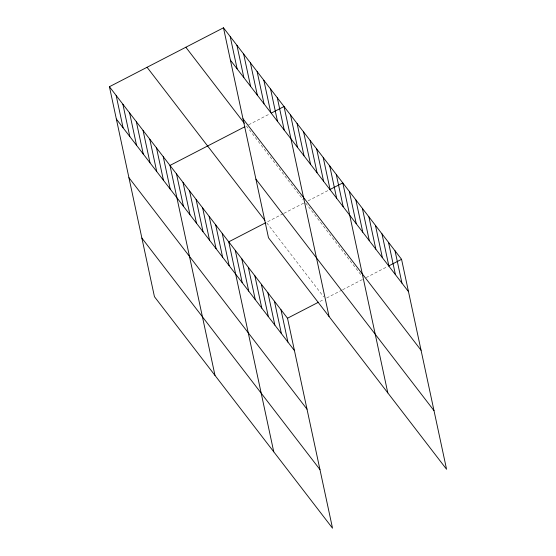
<?xml version="1.0" encoding="UTF-8"?>
<svg xmlns="http://www.w3.org/2000/svg" width="556" height="556" viewBox="0 0 556 556"><rect width="100%" height="100%" fill="white"/><g stroke="black" fill="none" stroke-linecap="round" stroke-linejoin="round"><path stroke-width="0.42" stroke-dasharray="2.78 2.08" d="M248.601 124.815L270.001 113.758M283.108 213.747L266.38 222.386L323.641 296.821M283.866 213.351L303.632 203.135M308.107 200.827L328.77 190.152M319.978 301.449L323.668 299.545M326.664 297.995L341.87 290.142M342.635 289.745L362.401 279.536M366.133 277.604L387.539 266.546M246.391 125.955L278.535 167.745M279.036 168.398L303.145 199.743M305.661 203.003L361.414 275.484"/><path stroke-width="0.83" d="M109.428 86.722L287.508 318.227L332.523 528.2L154.443 296.695L109.428 86.722L223.477 27.8L401.557 259.305L446.572 469.278L268.492 237.773L223.477 27.8M244.869 126.74L169.976 165.438L214.991 375.404M271.481 112.993L284.026 106.509L329.041 316.482M265.643 222.768L228.745 241.832L273.754 451.806M330.243 189.387L342.795 182.91L387.803 392.883M287.508 318.227L318.505 302.214M389.012 265.782L401.557 259.305M230.406 60.138L408.493 291.643M242.979 118.755L421.059 350.259M185.843 47.246L244.32 123.265M255.927 179.15L434.007 410.655M147.062 67.276L264.871 220.426M116.357 119.06L294.444 350.565M128.929 177.677L307.009 409.181M141.877 238.079L319.957 469.577M395.031 250.819L401.96 283.15M388.498 242.326L395.434 274.664M381.972 233.84L388.901 266.178M375.439 225.347L382.375 257.685M368.913 216.861L375.842 249.199M362.38 208.375L369.316 240.713M355.854 199.882L362.783 232.22M349.321 191.396L356.257 223.734M336.262 174.417L343.191 206.756M329.729 165.931L336.665 198.27M323.203 157.445L330.132 189.777M316.67 148.952L323.606 181.291M310.144 140.466L317.073 172.805M303.611 131.974L310.547 164.312M297.085 123.488L304.014 155.826M290.552 115.002L297.488 147.34M277.298 97.766L284.227 130.104M270.57 89.023L277.5 121.354M263.843 80.272L270.772 112.611M257.115 71.529L264.044 103.868M250.388 62.779L257.317 95.118M243.66 54.036L250.589 86.375M236.932 45.293L243.862 77.632M230.205 36.543L237.134 68.881M280.982 309.741L287.911 342.079M274.449 301.248L281.385 333.586M267.922 292.762L274.852 325.1M261.389 284.276L268.326 316.607M254.863 275.783L261.793 308.121M248.33 267.297L255.267 299.635M241.804 258.804L248.734 291.142M235.271 250.318L242.207 282.656M222.212 233.339L229.148 265.678M215.679 224.853L222.615 257.192M209.153 216.367L216.082 248.706M202.62 207.875L209.556 240.213M196.094 199.389L203.023 231.727M189.561 190.903L196.497 223.234M183.035 182.41L189.964 214.748M176.502 173.924L183.438 206.262M163.249 156.688L170.178 189.026M156.521 147.945L163.45 180.283M149.793 139.195L156.722 171.533M143.066 130.451L149.995 162.79M136.338 121.708L143.267 154.04M129.611 112.958L136.54 145.297M122.883 104.215L129.812 136.554M116.155 95.472L123.084 127.804"/></g></svg>
